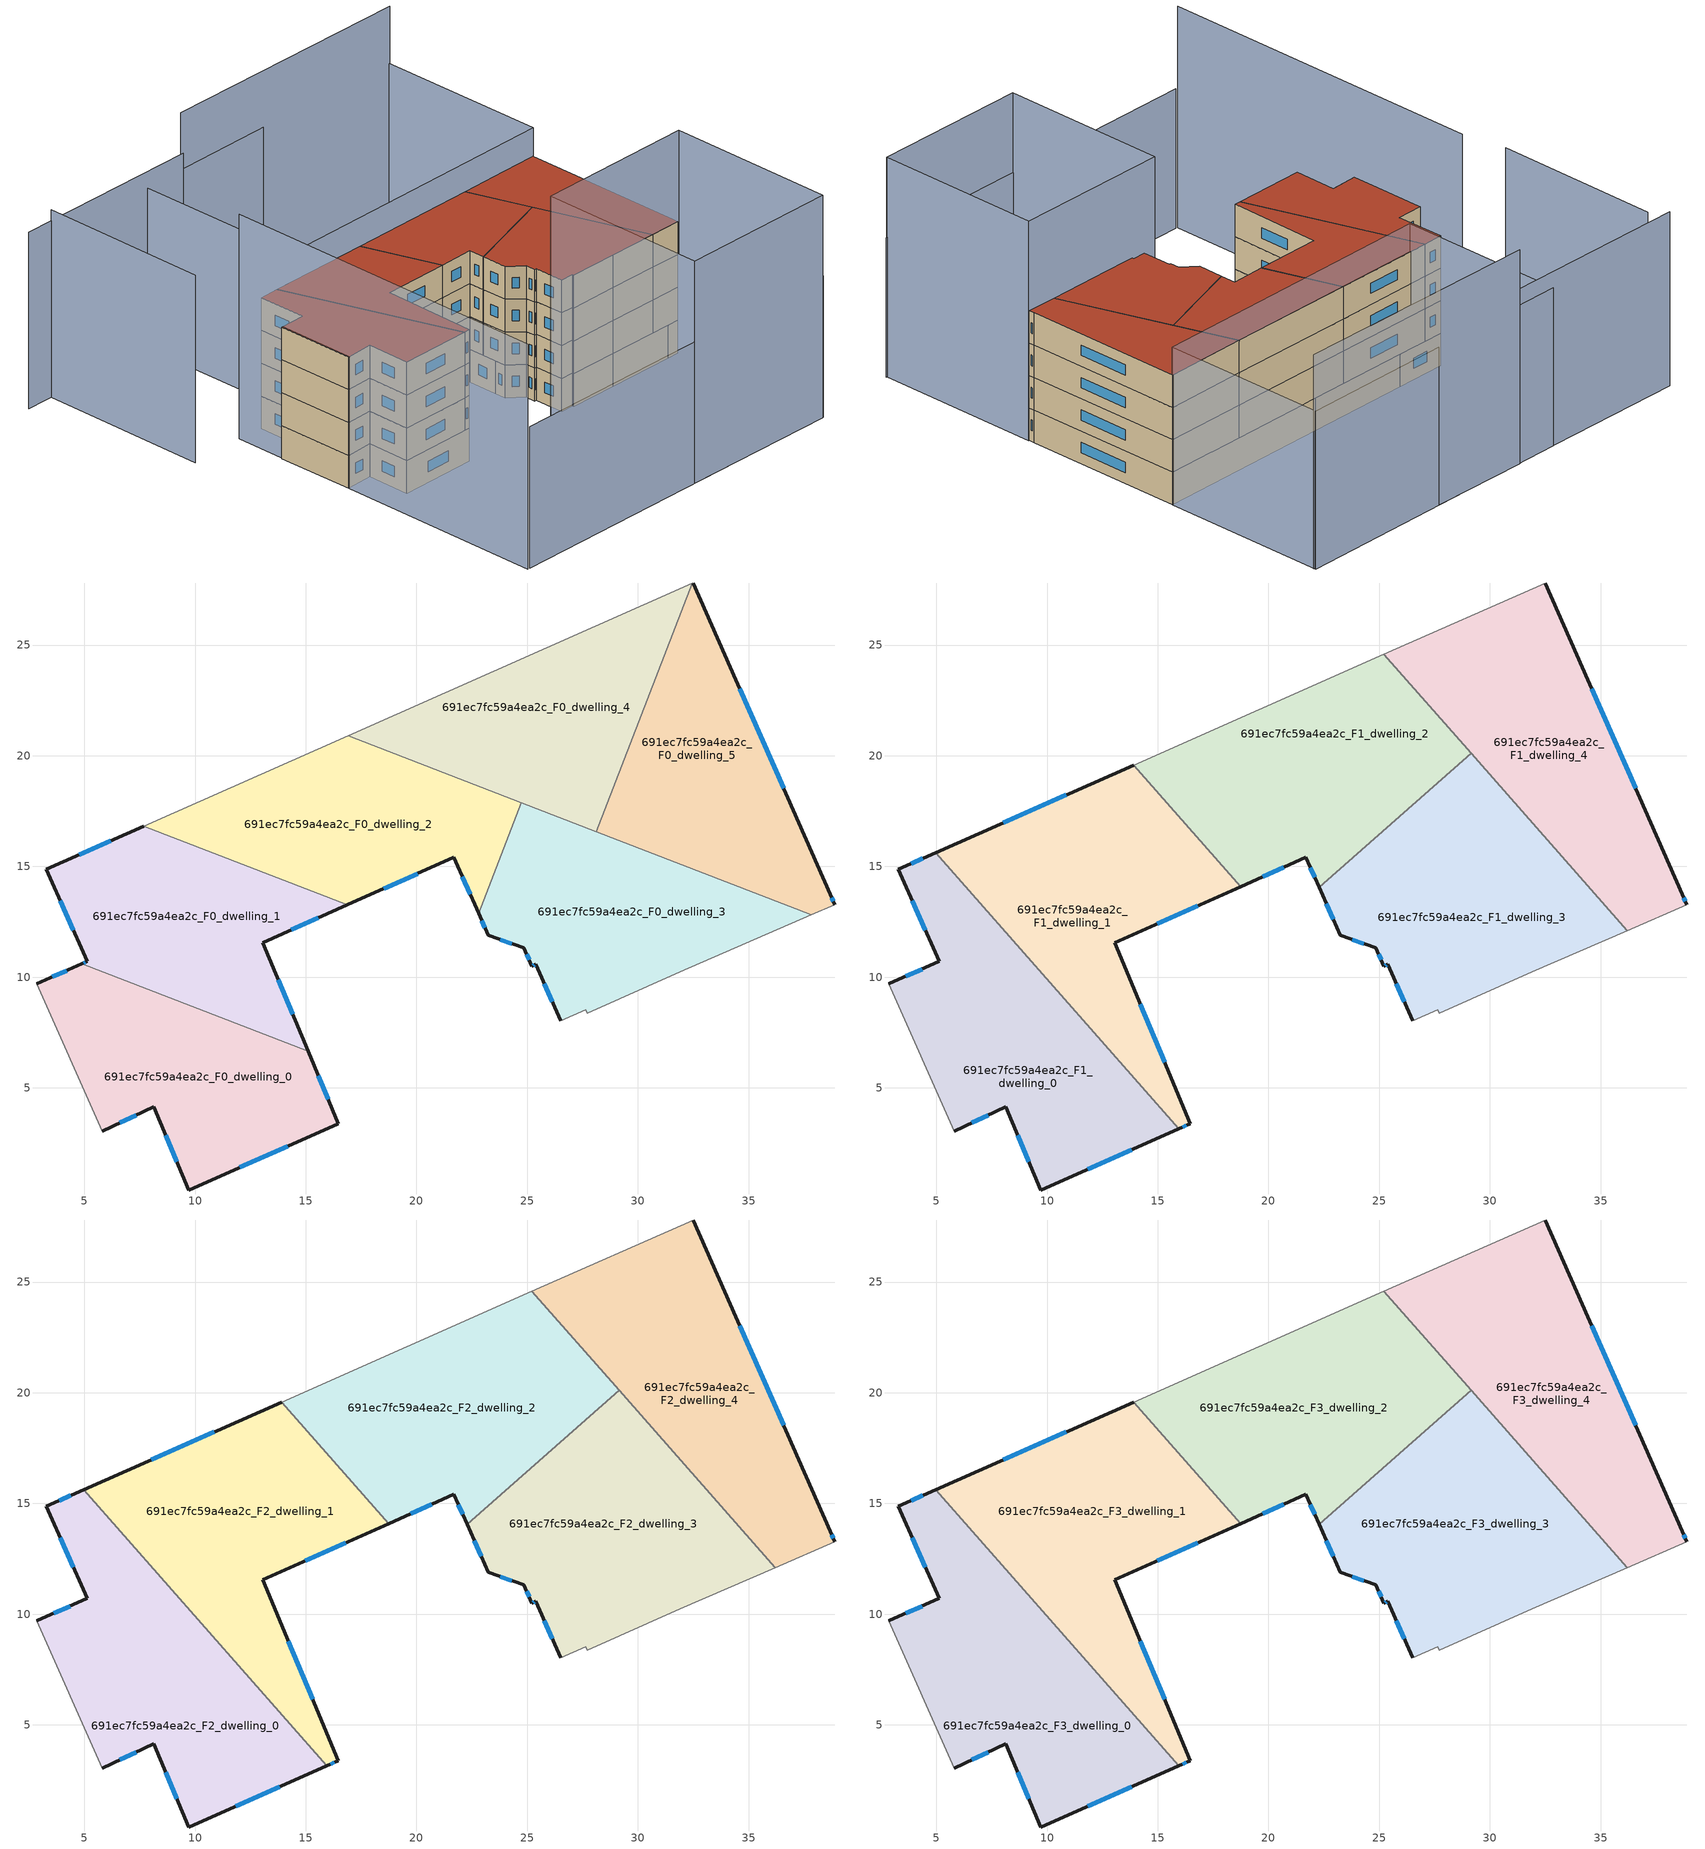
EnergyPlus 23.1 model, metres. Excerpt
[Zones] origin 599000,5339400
691ec7fc59a4ea2c_F0_dwelling_0
 floor ground (EU_floor_Construction): 15.1,6.65 16.47,3.38 9.73,0.39 8.13,4.15 5.8,3.04 2.85,9.71 4.89,10.6 z0
 wall outside (EU_wall_Construction): 5.8,3.04 8.13,4.15 9.73,0.39 16.47,3.38 15.1,6.65 / 4.89,10.6 2.85,9.71 z0:3
 wall adiabatic (EU_wall_Construction): 2.85,9.71 5.8,3.04 z0:3
 wall to 691ec7fc59a4ea2c_F0_dwelling_1 (EU_wall_Construction): 15.1,6.65 4.89,10.6 z0:3
 window (EU_Window_Construction): 6.59,3.42 7.34,3.77 / 4.2,10.3 3.55,10.01 / 16.01,4.49 15.57,5.54 / 12.02,1.41 14.18,2.36 / 8.67,2.87 9.18,1.67 z1.02:1.98
691ec7fc59a4ea2c_F0_dwelling_1
 floor ground (EU_floor_Construction): 16.88,13.26 13.05,11.56 15.1,6.65 4.89,10.6 5.13,10.71 3.29,14.88 7.68,16.82 z0
 wall outside (EU_wall_Construction): 7.68,16.82 3.29,14.88 5.13,10.71 4.89,10.6 / 15.1,6.65 13.05,11.56 16.88,13.26 z0:3
 wall to 691ec7fc59a4ea2c_F0_dwelling_2 (EU_wall_Construction): 16.88,13.26 7.68,16.82 z0:3
 window (EU_Window_Construction): 5.05,10.67 4.97,10.64 / 3.91,13.46 4.5,12.13 / 6.18,16.16 4.78,15.54 / 14.35,12.14 15.57,12.68 / 14.41,8.32 13.75,9.89 z1.02:1.98
691ec7fc59a4ea2c_F0_dwelling_2
 floor ground (EU_floor_Construction): 24.74,17.89 22.81,12.88 21.69,15.41 16.88,13.26 7.68,16.82 16.93,20.91 z0
 wall outside (EU_wall_Construction): 16.88,13.26 21.69,15.41 22.81,12.88 z0:3
 wall adiabatic (EU_wall_Construction): 16.93,20.91 7.68,16.82 z0:3
 wall to 691ec7fc59a4ea2c_F0_dwelling_3 (EU_wall_Construction): 22.81,12.88 24.74,17.89 z0:3
 wall to 691ec7fc59a4ea2c_F0_dwelling_4 (EU_wall_Construction): 24.74,17.89 16.93,20.91 z0:3
 window (EU_Window_Construction): 22.07,14.55 22.43,13.74 / 18.51,13.99 20.05,14.68 z1.02:1.98
691ec7fc59a4ea2c_F0_dwelling_3
 floor ground (EU_floor_Construction): 37.84,12.82 31.91,10.24 27.71,8.37 27.64,8.54 26.51,8.04 25.39,10.58 25.21,10.5 24.85,11.32 23.24,11.88 22.81,12.88 24.74,17.89 z0
 wall outside (EU_wall_Construction): 22.81,12.88 23.24,11.88 24.85,11.32 25.21,10.5 25.39,10.58 26.51,8.04 z0:3
 wall adiabatic (EU_wall_Construction): 26.51,8.04 27.64,8.54 27.71,8.37 31.91,10.24 37.84,12.82 z0:3
 wall to 691ec7fc59a4ea2c_F0_dwelling_5 (EU_wall_Construction): 37.84,12.82 28.12,16.58 z0:3
 wall to 691ec7fc59a4ea2c_F0_dwelling_4 (EU_wall_Construction): 28.12,16.58 24.74,17.89 z0:3
 window (EU_Window_Construction): 25.77,9.71 26.13,8.9 / 25.27,10.53 25.33,10.55 / 24.97,11.04 25.09,10.78 / 23.79,11.69 24.31,11.51 / 22.95,12.54 23.09,12.22 z1.02:1.98
691ec7fc59a4ea2c_F0_dwelling_4
 floor ground (EU_floor_Construction): 32.46,27.79 28.12,16.58 16.93,20.91 z0
 wall to 691ec7fc59a4ea2c_F0_dwelling_5 (EU_wall_Construction): 28.12,16.58 32.46,27.79 z0:3
 wall adiabatic (EU_wall_Construction): 32.46,27.79 16.93,20.91 z0:3
691ec7fc59a4ea2c_F0_dwelling_5
 floor ground (EU_floor_Construction): 32.51,27.8 38.69,13.75 38.89,13.28 37.84,12.82 28.12,16.58 32.46,27.79 z0
 wall outside (EU_wall_Construction): 38.89,13.28 38.69,13.75 32.51,27.8 z0:3
 wall adiabatic (EU_wall_Construction): 37.84,12.82 38.89,13.28 / 32.51,27.8 32.46,27.79 z0:3
 window (EU_Window_Construction): 36.59,18.53 34.61,23.02 / 38.82,13.44 38.76,13.59 z1.02:1.98
691ec7fc59a4ea2c_F1_dwelling_0
 floor to 691ec7fc59a4ea2c_F0_dwelling_0 (EU_floor_Construction): 11.71,7.96 15.94,3.15 9.73,0.39 8.13,4.15 5.8,3.04 2.85,9.71 4.89,10.6 z3
 floor to 691ec7fc59a4ea2c_F0_dwelling_1 (EU_floor_Construction): 4.97,15.62 11.71,7.96 4.89,10.6 5.13,10.71 3.29,14.88 z3
 wall outside (EU_wall_Construction): 4.97,15.62 3.29,14.88 5.13,10.71 2.85,9.71 / 5.8,3.04 8.13,4.15 9.73,0.39 15.94,3.15 z3:6
 wall adiabatic (EU_wall_Construction): 2.85,9.71 5.8,3.04 z3:6
 wall to 691ec7fc59a4ea2c_F1_dwelling_1 (EU_wall_Construction): 15.94,3.15 4.97,15.62 z3:6
 window (EU_Window_Construction): 4.35,10.37 3.63,10.05 / 3.91,13.46 4.5,12.13 / 4.4,15.37 3.86,15.13 / 11.84,1.33 13.83,2.21 / 8.67,2.87 9.18,1.67 / 6.59,3.42 7.34,3.77 z4.02:4.98
691ec7fc59a4ea2c_F1_dwelling_1
 floor to 691ec7fc59a4ea2c_F0_dwelling_1 (EU_floor_Construction): 16.88,13.26 13.05,11.56 15.1,6.65 11.71,7.96 4.97,15.62 7.68,16.82 z3
 floor to 691ec7fc59a4ea2c_F0_dwelling_0 (EU_floor_Construction): 15.1,6.65 16.47,3.38 15.94,3.15 11.71,7.96 z3
 floor to 691ec7fc59a4ea2c_F0_dwelling_2 (EU_floor_Construction): 13.92,19.58 18.75,14.09 16.88,13.26 7.68,16.82 z3
 wall outside (EU_wall_Construction): 13.92,19.58 4.97,15.62 / 15.94,3.15 16.47,3.38 13.05,11.56 18.75,14.09 z3:6
 wall to 691ec7fc59a4ea2c_F1_dwelling_2 (EU_wall_Construction): 18.75,14.09 13.92,19.58 z3:6
 window (EU_Window_Construction): 10.87,18.23 8.02,16.97 / 14.99,12.42 16.81,13.23 / 15.31,6.16 14.21,8.78 / 16.12,3.23 16.29,3.3 z4.02:4.98
691ec7fc59a4ea2c_F1_dwelling_2
 floor to 691ec7fc59a4ea2c_F0_dwelling_2 (EU_floor_Construction): 24.74,17.89 23.77,15.38 22.28,14.07 21.69,15.41 18.75,14.09 13.92,19.58 16.93,20.91 z3
 floor to 691ec7fc59a4ea2c_F0_dwelling_4 (EU_floor_Construction): 25.22,24.58 29.15,20.11 26.05,17.38 16.93,20.91 z3
 floor to 691ec7fc59a4ea2c_F0_dwelling_3 (EU_floor_Construction): 26.05,17.38 23.77,15.38 24.74,17.89 z3
 wall outside (EU_wall_Construction): 18.75,14.09 21.69,15.41 22.28,14.07 z3:6
 wall adiabatic (EU_wall_Construction): 25.22,24.58 13.92,19.58 z3:6
 wall to 691ec7fc59a4ea2c_F1_dwelling_3 (EU_wall_Construction): 22.28,14.07 29.15,20.11 z3:6
 wall to 691ec7fc59a4ea2c_F1_dwelling_4 (EU_wall_Construction): 29.15,20.11 25.22,24.58 z3:6
 window (EU_Window_Construction): 21.89,14.95 22.08,14.52 / 19.75,14.54 20.69,14.96 z4.02:4.98
691ec7fc59a4ea2c_F1_dwelling_3
 floor to 691ec7fc59a4ea2c_F0_dwelling_3 (EU_floor_Construction): 34.39,14.15 36.19,12.1 31.91,10.24 27.71,8.37 27.64,8.54 26.51,8.04 25.39,10.58 25.21,10.5 24.85,11.32 23.24,11.88 22.81,12.88 23.77,15.38 26.05,17.38 z3
 floor to 691ec7fc59a4ea2c_F0_dwelling_2 (EU_floor_Construction): 23.77,15.38 22.81,12.88 22.28,14.07 z3
 floor to 691ec7fc59a4ea2c_F0_dwelling_5 (EU_floor_Construction): 29.39,19.84 34.39,14.15 28.12,16.58 z3
 floor to 691ec7fc59a4ea2c_F0_dwelling_4 (EU_floor_Construction): 29.15,20.11 29.39,19.84 28.12,16.58 26.05,17.38 z3
 wall outside (EU_wall_Construction): 22.28,14.07 23.24,11.88 24.85,11.32 25.21,10.5 25.39,10.58 26.51,8.04 z3:6
 wall adiabatic (EU_wall_Construction): 26.51,8.04 27.64,8.54 27.71,8.37 31.91,10.24 36.19,12.1 z3:6
 wall to 691ec7fc59a4ea2c_F1_dwelling_4 (EU_wall_Construction): 36.19,12.1 29.15,20.11 z3:6
 window (EU_Window_Construction): 25.77,9.71 26.13,8.9 / 25.27,10.53 25.33,10.55 / 24.97,11.04 25.09,10.78 / 23.79,11.69 24.31,11.51 / 22.61,13.32 22.92,12.63 z4.02:4.98
691ec7fc59a4ea2c_F1_dwelling_4
 floor to 691ec7fc59a4ea2c_F0_dwelling_4 (EU_floor_Construction): 32.46,27.78 29.39,19.84 25.22,24.58 z3
 floor to 691ec7fc59a4ea2c_F0_dwelling_5 (EU_floor_Construction): 32.51,27.8 38.69,13.75 38.89,13.28 37.84,12.82 34.39,14.15 29.39,19.84 32.46,27.78 z3
 floor to 691ec7fc59a4ea2c_F0_dwelling_3 (EU_floor_Construction): 37.84,12.82 36.19,12.1 34.39,14.15 z3
 wall outside (EU_wall_Construction): 38.89,13.28 38.69,13.75 32.51,27.8 z3:6
 wall adiabatic (EU_wall_Construction): 36.19,12.1 38.89,13.28 / 32.51,27.8 25.22,24.58 z3:6
 window (EU_Window_Construction): 36.59,18.53 34.61,23.02 / 38.82,13.44 38.76,13.59 z4.02:4.98
691ec7fc59a4ea2c_F2_dwelling_0
 floor to 691ec7fc59a4ea2c_F1_dwelling_0 (EU_floor_Construction): 4.97,15.62 15.94,3.15 9.73,0.39 8.13,4.15 5.8,3.04 2.85,9.71 5.13,10.71 3.29,14.88 z6
 wall outside (EU_wall_Construction): 4.97,15.62 3.29,14.88 5.13,10.71 2.85,9.71 / 5.8,3.04 8.13,4.15 9.73,0.39 15.94,3.15 z6:9
 wall adiabatic (EU_wall_Construction): 2.85,9.71 5.8,3.04 z6:9
 wall to 691ec7fc59a4ea2c_F2_dwelling_1 (EU_wall_Construction): 15.94,3.15 4.97,15.62 z6:9
 window (EU_Window_Construction): 4.35,10.37 3.63,10.05 / 3.91,13.46 4.5,12.13 / 4.4,15.37 3.86,15.13 / 11.84,1.33 13.83,2.21 / 8.67,2.87 9.18,1.67 / 6.59,3.42 7.34,3.77 z7.02:7.98
691ec7fc59a4ea2c_F2_dwelling_1
 floor to 691ec7fc59a4ea2c_F1_dwelling_1 (EU_floor_Construction): 13.92,19.58 18.75,14.09 13.05,11.56 16.47,3.38 15.94,3.15 4.97,15.62 z6
 wall outside (EU_wall_Construction): 13.92,19.58 4.97,15.62 / 15.94,3.15 16.47,3.38 13.05,11.56 18.75,14.09 z6:9
 wall to 691ec7fc59a4ea2c_F2_dwelling_2 (EU_wall_Construction): 18.75,14.09 13.92,19.58 z6:9
 window (EU_Window_Construction): 10.87,18.23 8.02,16.97 / 14.99,12.42 16.81,13.23 / 15.31,6.16 14.21,8.78 / 16.12,3.23 16.29,3.3 z7.02:7.98
691ec7fc59a4ea2c_F2_dwelling_2
 floor to 691ec7fc59a4ea2c_F1_dwelling_2 (EU_floor_Construction): 25.22,24.58 29.15,20.11 22.28,14.07 21.69,15.41 18.75,14.09 13.92,19.58 z6
 wall outside (EU_wall_Construction): 18.75,14.09 21.69,15.41 22.28,14.07 z6:9
 wall adiabatic (EU_wall_Construction): 25.22,24.58 13.92,19.58 z6:9
 wall to 691ec7fc59a4ea2c_F2_dwelling_3 (EU_wall_Construction): 22.28,14.07 29.15,20.11 z6:9
 wall to 691ec7fc59a4ea2c_F2_dwelling_4 (EU_wall_Construction): 29.15,20.11 25.22,24.58 z6:9
 window (EU_Window_Construction): 21.89,14.95 22.08,14.52 / 19.75,14.54 20.69,14.96 z7.02:7.98
691ec7fc59a4ea2c_F2_dwelling_3
 floor to 691ec7fc59a4ea2c_F1_dwelling_3 (EU_floor_Construction): 29.15,20.11 36.19,12.1 31.91,10.24 27.71,8.37 27.64,8.54 26.51,8.04 25.39,10.58 25.21,10.5 24.85,11.32 23.24,11.88 22.28,14.07 z6
 wall outside (EU_wall_Construction): 22.28,14.07 23.24,11.88 24.85,11.32 25.21,10.5 25.39,10.58 26.51,8.04 z6:9
 wall adiabatic (EU_wall_Construction): 26.51,8.04 27.64,8.54 27.71,8.37 31.91,10.24 36.19,12.1 z6:9
 wall to 691ec7fc59a4ea2c_F2_dwelling_4 (EU_wall_Construction): 36.19,12.1 29.15,20.11 z6:9
 window (EU_Window_Construction): 25.77,9.71 26.13,8.9 / 25.27,10.53 25.33,10.55 / 24.97,11.04 25.09,10.78 / 23.79,11.69 24.31,11.51 / 22.61,13.32 22.92,12.63 z7.02:7.98
691ec7fc59a4ea2c_F2_dwelling_4
 floor to 691ec7fc59a4ea2c_F1_dwelling_4 (EU_floor_Construction): 32.51,27.8 38.69,13.75 38.89,13.28 36.19,12.1 25.22,24.58 z6
 wall outside (EU_wall_Construction): 38.89,13.28 38.69,13.75 32.51,27.8 z6:9
 wall adiabatic (EU_wall_Construction): 36.19,12.1 38.89,13.28 / 32.51,27.8 25.22,24.58 z6:9
 window (EU_Window_Construction): 36.59,18.53 34.61,23.02 / 38.82,13.44 38.76,13.59 z7.02:7.98
691ec7fc59a4ea2c_F3_dwelling_0
 floor to 691ec7fc59a4ea2c_F2_dwelling_0 (EU_floor_Construction): 4.97,15.62 15.94,3.15 9.73,0.39 8.13,4.15 5.8,3.04 2.85,9.71 5.13,10.71 3.29,14.88 z9
 wall outside (EU_wall_Construction): 4.97,15.62 3.29,14.88 5.13,10.71 2.85,9.71 / 5.8,3.04 8.13,4.15 9.73,0.39 15.94,3.15 z9:12
 wall adiabatic (EU_wall_Construction): 2.85,9.71 5.8,3.04 z9:12
 wall to 691ec7fc59a4ea2c_F3_dwelling_1 (EU_wall_Construction): 15.94,3.15 4.97,15.62 z9:12
 window (EU_Window_Construction): 4.35,10.37 3.63,10.05 / 3.91,13.46 4.5,12.13 / 4.4,15.37 3.86,15.13 / 11.84,1.33 13.83,2.21 / 8.67,2.87 9.18,1.67 / 6.59,3.42 7.34,3.77 z10.02:10.98
 roof outside (EU_roof_Construction): 15.94,3.15 4.97,15.62 3.29,14.88 5.13,10.71 2.85,9.71 5.8,3.04 8.13,4.15 9.73,0.39 z12
691ec7fc59a4ea2c_F3_dwelling_1
 floor to 691ec7fc59a4ea2c_F2_dwelling_1 (EU_floor_Construction): 13.92,19.58 18.75,14.09 13.05,11.56 16.47,3.38 15.94,3.15 4.97,15.62 z9
 wall outside (EU_wall_Construction): 13.92,19.58 4.97,15.62 / 15.94,3.15 16.47,3.38 13.05,11.56 18.75,14.09 z9:12
 wall to 691ec7fc59a4ea2c_F3_dwelling_2 (EU_wall_Construction): 18.75,14.09 13.92,19.58 z9:12
 window (EU_Window_Construction): 10.87,18.23 8.02,16.97 / 14.99,12.42 16.81,13.23 / 15.31,6.16 14.21,8.78 / 16.12,3.23 16.29,3.3 z10.02:10.98
 roof outside (EU_roof_Construction): 16.47,3.38 13.05,11.56 18.75,14.09 13.92,19.58 4.97,15.62 15.94,3.15 z12
691ec7fc59a4ea2c_F3_dwelling_2
 floor to 691ec7fc59a4ea2c_F2_dwelling_2 (EU_floor_Construction): 25.22,24.58 29.15,20.11 22.28,14.07 21.69,15.41 18.75,14.09 13.92,19.58 z9
 wall outside (EU_wall_Construction): 18.75,14.09 21.69,15.41 22.28,14.07 z9:12
 wall adiabatic (EU_wall_Construction): 25.22,24.58 13.92,19.58 z9:12
 wall to 691ec7fc59a4ea2c_F3_dwelling_3 (EU_wall_Construction): 22.28,14.07 29.15,20.11 z9:12
 wall to 691ec7fc59a4ea2c_F3_dwelling_4 (EU_wall_Construction): 29.15,20.11 25.22,24.58 z9:12
 window (EU_Window_Construction): 21.89,14.95 22.08,14.52 / 19.75,14.54 20.69,14.96 z10.02:10.98
 roof outside (EU_roof_Construction): 29.15,20.11 25.22,24.58 13.92,19.58 18.75,14.09 21.69,15.41 22.28,14.07 z12
691ec7fc59a4ea2c_F3_dwelling_3
 floor to 691ec7fc59a4ea2c_F2_dwelling_3 (EU_floor_Construction): 29.15,20.11 36.19,12.1 31.91,10.24 27.71,8.37 27.64,8.54 26.51,8.04 25.39,10.58 25.21,10.5 24.85,11.32 23.24,11.88 22.28,14.07 z9
 wall outside (EU_wall_Construction): 22.28,14.07 23.24,11.88 24.85,11.32 25.21,10.5 25.39,10.58 26.51,8.04 z9:12
 wall adiabatic (EU_wall_Construction): 26.51,8.04 27.64,8.54 27.71,8.37 31.91,10.24 36.19,12.1 z9:12
 wall to 691ec7fc59a4ea2c_F3_dwelling_4 (EU_wall_Construction): 36.19,12.1 29.15,20.11 z9:12
 window (EU_Window_Construction): 25.77,9.71 26.13,8.9 / 25.27,10.53 25.33,10.55 / 24.97,11.04 25.09,10.78 / 23.79,11.69 24.31,11.51 / 22.61,13.32 22.92,12.63 z10.02:10.98
 roof outside (EU_roof_Construction): 36.19,12.1 29.15,20.11 22.28,14.07 23.24,11.88 24.85,11.32 25.21,10.5 25.39,10.58 26.51,8.04 27.64,8.54 27.71,8.37 31.91,10.24 z12
691ec7fc59a4ea2c_F3_dwelling_4
 floor to 691ec7fc59a4ea2c_F2_dwelling_4 (EU_floor_Construction): 32.51,27.8 38.69,13.75 38.89,13.28 36.19,12.1 25.22,24.58 z9
 wall outside (EU_wall_Construction): 38.89,13.28 38.69,13.75 32.51,27.8 z9:12
 wall adiabatic (EU_wall_Construction): 36.19,12.1 38.89,13.28 / 32.51,27.8 25.22,24.58 z9:12
 window (EU_Window_Construction): 36.59,18.53 34.61,23.02 / 38.82,13.44 38.76,13.59 z10.02:10.98
 roof outside (EU_roof_Construction): 38.89,13.28 38.69,13.75 32.51,27.8 25.22,24.58 36.19,12.1 z12
shading: 13.87,-14.86 45.35,-1.08 z0:12.9; 1.03,14.05 13.67,-14.9 z0:20.5; 38.96,13.31 45.28,-1.16 / 45.28,-1.16 31.58,-7.14 / 31.58,-7.14 25.26,7.33 / 25.26,7.33 38.96,13.31 z0:20.3; -10.06,26.34 -3.79,11.83 z0:17.1; 32.52,27.81 6.63,16.35 / 6.63,16.35 0.2,30.86 / 0.2,30.86 26.1,42.33 / 26.1,42.33 32.52,27.81 z0:14.6; 4.06,32.52 -12.46,25.3 z0:16.1; 26.24,42.25 3.92,32.6 z0:19.8
[Building]
EU S2 Campaign: North Axis=0; Terrain=City; Solar Distribution=FullExterior
[Site:Location]
Vienna: Latitude=48; Longitude=16.5; Time Zone=1; Elevation=183
[SizingPeriod:WeatherFileDays]
AnnualSizingPeriod: Begin Month=1; Begin Day of Month=1; End Month=12; End Day of Month=31; Day of Week for Start Day=Monday; Use Weather File Daylight Saving Period=No; Use Weather File Rain and Snow Indicators=No
[MATERIAL]
EU_InternalMass_Material: Roughness=MediumRough; Thickness=0.1; Conductivity=1; Density=1800; Specific Heat=900; Thermal Absorptance=0.9; Solar Absorptance=0.7; Visible Absorptance=0.7
[MATERIAL:NOMASS] Roughness=MediumRough; Thermal Absorptance=0.9; Solar Absorptance=0.7; Visible Absorptance=0.7
Name | Thermal Resistance
EU_wall_NoMass | 0.942466
EU_roof_NoMass | 0.551687
EU_floor_NoMass | 0.66527
[WINDOWMATERIAL:SIMPLEGLAZINGSYSTEM]
EU_Window_SimpleGlazing: UFactor=2.03367; Solar Heat Gain Coefficient=0.65; Visible Transmittance=0.65
[CONSTRUCTION]
EU_wall_Construction: EU_wall_NoMass
EU_roof_Construction: EU_roof_NoMass
EU_floor_Construction: EU_floor_NoMass
EU_Window_Construction: EU_Window_SimpleGlazing
EU_InternalMass_Construction: EU_InternalMass_Material
[ZONE] Type=1; Multiplier=1; Ceiling Height=autocalculate; Floor Area=autocalculate; Part of Total Floor Area=Yes
Name | Volume
691ec7fc59a4ea2c_F0_dwelling_0 | 216.404
691ec7fc59a4ea2c_F1_dwelling_0; 691ec7fc59a4ea2c_F2_dwelling_0; 691ec7fc59a4ea2c_F3_dwelling_0 | 259.676
691ec7fc59a4ea2c_F0_dwelling_1 | 210.144
691ec7fc59a4ea2c_F1_dwelling_1; 691ec7fc59a4ea2c_F2_dwelling_1; 691ec7fc59a4ea2c_F3_dwelling_1 | 259.685
691ec7fc59a4ea2c_F0_dwelling_2 | 219.532
691ec7fc59a4ea2c_F1_dwelling_2; 691ec7fc59a4ea2c_F2_dwelling_2; 691ec7fc59a4ea2c_F3_dwelling_2 | 259.706
691ec7fc59a4ea2c_F0_dwelling_3 | 219.538
691ec7fc59a4ea2c_F1_dwelling_3; 691ec7fc59a4ea2c_F2_dwelling_3; 691ec7fc59a4ea2c_F3_dwelling_3 | 259.698
691ec7fc59a4ea2c_F0_dwelling_4 | 216.439
691ec7fc59a4ea2c_F1_dwelling_4; 691ec7fc59a4ea2c_F2_dwelling_4; 691ec7fc59a4ea2c_F3_dwelling_4 | 259.697
691ec7fc59a4ea2c_F0_dwelling_5 | 216.396
[INTERNALMASS] Construction=EU_InternalMass_Construction
Name | Zone or ZoneList | Surface Area
691ec7fc59a4ea2c_F0_dwelling_0_EU_InternalMass | 691ec7fc59a4ea2c_F0_dwelling_0 | 72.1349
691ec7fc59a4ea2c_F0_dwelling_1_EU_InternalMass | 691ec7fc59a4ea2c_F0_dwelling_1 | 70.0476
691ec7fc59a4ea2c_F0_dwelling_2_EU_InternalMass | 691ec7fc59a4ea2c_F0_dwelling_2 | 73.1756
691ec7fc59a4ea2c_F0_dwelling_3_EU_InternalMass | 691ec7fc59a4ea2c_F0_dwelling_3 | 73.1792
691ec7fc59a4ea2c_F0_dwelling_4_EU_InternalMass | 691ec7fc59a4ea2c_F0_dwelling_4 | 72.1442
691ec7fc59a4ea2c_F0_dwelling_5_EU_InternalMass | 691ec7fc59a4ea2c_F0_dwelling_5 | 72.1324
691ec7fc59a4ea2c_F1_dwelling_0_EU_InternalMass | 691ec7fc59a4ea2c_F1_dwelling_0 | 86.5582
691ec7fc59a4ea2c_F1_dwelling_1_EU_InternalMass | 691ec7fc59a4ea2c_F1_dwelling_1 | 86.5622
691ec7fc59a4ea2c_F1_dwelling_2_EU_InternalMass | 691ec7fc59a4ea2c_F1_dwelling_2 | 86.5661
691ec7fc59a4ea2c_F1_dwelling_3_EU_InternalMass | 691ec7fc59a4ea2c_F1_dwelling_3 | 86.5669
691ec7fc59a4ea2c_F1_dwelling_4_EU_InternalMass | 691ec7fc59a4ea2c_F1_dwelling_4 | 86.5659
691ec7fc59a4ea2c_F2_dwelling_0_EU_InternalMass | 691ec7fc59a4ea2c_F2_dwelling_0 | 86.5582
691ec7fc59a4ea2c_F2_dwelling_1_EU_InternalMass | 691ec7fc59a4ea2c_F2_dwelling_1 | 86.5622
691ec7fc59a4ea2c_F2_dwelling_2_EU_InternalMass | 691ec7fc59a4ea2c_F2_dwelling_2 | 86.5661
691ec7fc59a4ea2c_F2_dwelling_3_EU_InternalMass | 691ec7fc59a4ea2c_F2_dwelling_3 | 86.5669
691ec7fc59a4ea2c_F2_dwelling_4_EU_InternalMass | 691ec7fc59a4ea2c_F2_dwelling_4 | 86.5659
691ec7fc59a4ea2c_F3_dwelling_0_EU_InternalMass | 691ec7fc59a4ea2c_F3_dwelling_0 | 86.5582
691ec7fc59a4ea2c_F3_dwelling_1_EU_InternalMass | 691ec7fc59a4ea2c_F3_dwelling_1 | 86.5622
691ec7fc59a4ea2c_F3_dwelling_2_EU_InternalMass | 691ec7fc59a4ea2c_F3_dwelling_2 | 86.5661
691ec7fc59a4ea2c_F3_dwelling_3_EU_InternalMass | 691ec7fc59a4ea2c_F3_dwelling_3 | 86.5669
691ec7fc59a4ea2c_F3_dwelling_4_EU_InternalMass | 691ec7fc59a4ea2c_F3_dwelling_4 | 86.5659
[OTHEREQUIPMENT] Fuel Type=Electricity; Design Level Calculation Method=Watts/Area; Power per Zone Floor Area=1; Fraction Latent=0; Fraction Radiant=0; Fraction Lost=0; Carbon Dioxide Generation Rate=0; EndUse Subcategory=EU_Step8_InternalGains
Name | Zone or ZoneList or Space or SpaceList | Schedule
EU_Step8_InternalGain_691ec7fc59a4ea2c_F0_dwelling_0_f000 | 691ec7fc59a4ea2c_F0_dwelling_0 | EU_Step8_GainSchedule_691ec7fc59a4ea2c_F0_dwelling_0_f000
EU_Step8_InternalGain_691ec7fc59a4ea2c_F0_dwelling_1_f000 | 691ec7fc59a4ea2c_F0_dwelling_1 | EU_Step8_GainSchedule_691ec7fc59a4ea2c_F0_dwelling_1_f000
EU_Step8_InternalGain_691ec7fc59a4ea2c_F0_dwelling_2_f000 | 691ec7fc59a4ea2c_F0_dwelling_2 | EU_Step8_GainSchedule_691ec7fc59a4ea2c_F0_dwelling_2_f000
EU_Step8_InternalGain_691ec7fc59a4ea2c_F0_dwelling_3_f000 | 691ec7fc59a4ea2c_F0_dwelling_3 | EU_Step8_GainSchedule_691ec7fc59a4ea2c_F0_dwelling_3_f000
EU_Step8_InternalGain_691ec7fc59a4ea2c_F0_dwelling_4_f000 | 691ec7fc59a4ea2c_F0_dwelling_4 | EU_Step8_GainSchedule_691ec7fc59a4ea2c_F0_dwelling_4_f000
EU_Step8_InternalGain_691ec7fc59a4ea2c_F0_dwelling_5_f000 | 691ec7fc59a4ea2c_F0_dwelling_5 | EU_Step8_GainSchedule_691ec7fc59a4ea2c_F0_dwelling_5_f000
EU_Step8_InternalGain_691ec7fc59a4ea2c_F1_dwelling_0_f000 | 691ec7fc59a4ea2c_F1_dwelling_0 | EU_Step8_GainSchedule_691ec7fc59a4ea2c_F1_dwelling_0_f000
EU_Step8_InternalGain_691ec7fc59a4ea2c_F1_dwelling_1_f000 | 691ec7fc59a4ea2c_F1_dwelling_1 | EU_Step8_GainSchedule_691ec7fc59a4ea2c_F1_dwelling_1_f000
EU_Step8_InternalGain_691ec7fc59a4ea2c_F1_dwelling_2_f000 | 691ec7fc59a4ea2c_F1_dwelling_2 | EU_Step8_GainSchedule_691ec7fc59a4ea2c_F1_dwelling_2_f000
EU_Step8_InternalGain_691ec7fc59a4ea2c_F1_dwelling_3_f000 | 691ec7fc59a4ea2c_F1_dwelling_3 | EU_Step8_GainSchedule_691ec7fc59a4ea2c_F1_dwelling_3_f000
EU_Step8_InternalGain_691ec7fc59a4ea2c_F1_dwelling_4_f000 | 691ec7fc59a4ea2c_F1_dwelling_4 | EU_Step8_GainSchedule_691ec7fc59a4ea2c_F1_dwelling_4_f000
EU_Step8_InternalGain_691ec7fc59a4ea2c_F2_dwelling_0_f000 | 691ec7fc59a4ea2c_F2_dwelling_0 | EU_Step8_GainSchedule_691ec7fc59a4ea2c_F2_dwelling_0_f000
EU_Step8_InternalGain_691ec7fc59a4ea2c_F2_dwelling_1_f000 | 691ec7fc59a4ea2c_F2_dwelling_1 | EU_Step8_GainSchedule_691ec7fc59a4ea2c_F2_dwelling_1_f000
EU_Step8_InternalGain_691ec7fc59a4ea2c_F2_dwelling_2_f000 | 691ec7fc59a4ea2c_F2_dwelling_2 | EU_Step8_GainSchedule_691ec7fc59a4ea2c_F2_dwelling_2_f000
EU_Step8_InternalGain_691ec7fc59a4ea2c_F2_dwelling_3_f000 | 691ec7fc59a4ea2c_F2_dwelling_3 | EU_Step8_GainSchedule_691ec7fc59a4ea2c_F2_dwelling_3_f000
EU_Step8_InternalGain_691ec7fc59a4ea2c_F2_dwelling_4_f000 | 691ec7fc59a4ea2c_F2_dwelling_4 | EU_Step8_GainSchedule_691ec7fc59a4ea2c_F2_dwelling_4_f000
EU_Step8_InternalGain_691ec7fc59a4ea2c_F3_dwelling_0_f000 | 691ec7fc59a4ea2c_F3_dwelling_0 | EU_Step8_GainSchedule_691ec7fc59a4ea2c_F3_dwelling_0_f000
EU_Step8_InternalGain_691ec7fc59a4ea2c_F3_dwelling_1_f000 | 691ec7fc59a4ea2c_F3_dwelling_1 | EU_Step8_GainSchedule_691ec7fc59a4ea2c_F3_dwelling_1_f000
EU_Step8_InternalGain_691ec7fc59a4ea2c_F3_dwelling_2_f000 | 691ec7fc59a4ea2c_F3_dwelling_2 | EU_Step8_GainSchedule_691ec7fc59a4ea2c_F3_dwelling_2_f000
EU_Step8_InternalGain_691ec7fc59a4ea2c_F3_dwelling_3_f000 | 691ec7fc59a4ea2c_F3_dwelling_3 | EU_Step8_GainSchedule_691ec7fc59a4ea2c_F3_dwelling_3_f000
EU_Step8_InternalGain_691ec7fc59a4ea2c_F3_dwelling_4_f000 | 691ec7fc59a4ea2c_F3_dwelling_4 | EU_Step8_GainSchedule_691ec7fc59a4ea2c_F3_dwelling_4_f000
[ZONEVENTILATION:DESIGNFLOWRATE] Schedule=EU_AlwaysOn; Design Flow Rate Calculation Method=AirChanges/Hour; Air Changes per Hour=0.530523; Ventilation Type=Natural; Fan Pressure Rise=0; Fan Total Efficiency=1; Constant Term Coefficient=1; Temperature Term Coefficient=0; Velocity Term Coefficient=0; Velocity Squared Term Coefficient=0; Minimum Indoor Temperature=-100; Maximum Indoor Temperature=100; Delta Temperature=-100; Minimum Outdoor Temperature=-100; Maximum Outdoor Temperature=100; Maximum Wind Speed=40
Name | Zone or ZoneList or Space or SpaceList
EU_ConstantAir_691ec7fc59a4ea2c_F0_dwelling_0 | 691ec7fc59a4ea2c_F0_dwelling_0
EU_ConstantAir_691ec7fc59a4ea2c_F0_dwelling_1 | 691ec7fc59a4ea2c_F0_dwelling_1
EU_ConstantAir_691ec7fc59a4ea2c_F0_dwelling_2 | 691ec7fc59a4ea2c_F0_dwelling_2
EU_ConstantAir_691ec7fc59a4ea2c_F0_dwelling_3 | 691ec7fc59a4ea2c_F0_dwelling_3
EU_ConstantAir_691ec7fc59a4ea2c_F0_dwelling_4 | 691ec7fc59a4ea2c_F0_dwelling_4
EU_ConstantAir_691ec7fc59a4ea2c_F0_dwelling_5 | 691ec7fc59a4ea2c_F0_dwelling_5
EU_ConstantAir_691ec7fc59a4ea2c_F1_dwelling_0 | 691ec7fc59a4ea2c_F1_dwelling_0
EU_ConstantAir_691ec7fc59a4ea2c_F1_dwelling_1 | 691ec7fc59a4ea2c_F1_dwelling_1
EU_ConstantAir_691ec7fc59a4ea2c_F1_dwelling_2 | 691ec7fc59a4ea2c_F1_dwelling_2
EU_ConstantAir_691ec7fc59a4ea2c_F1_dwelling_3 | 691ec7fc59a4ea2c_F1_dwelling_3
EU_ConstantAir_691ec7fc59a4ea2c_F1_dwelling_4 | 691ec7fc59a4ea2c_F1_dwelling_4
EU_ConstantAir_691ec7fc59a4ea2c_F2_dwelling_0 | 691ec7fc59a4ea2c_F2_dwelling_0
EU_ConstantAir_691ec7fc59a4ea2c_F2_dwelling_1 | 691ec7fc59a4ea2c_F2_dwelling_1
EU_ConstantAir_691ec7fc59a4ea2c_F2_dwelling_2 | 691ec7fc59a4ea2c_F2_dwelling_2
EU_ConstantAir_691ec7fc59a4ea2c_F2_dwelling_3 | 691ec7fc59a4ea2c_F2_dwelling_3
EU_ConstantAir_691ec7fc59a4ea2c_F2_dwelling_4 | 691ec7fc59a4ea2c_F2_dwelling_4
EU_ConstantAir_691ec7fc59a4ea2c_F3_dwelling_0 | 691ec7fc59a4ea2c_F3_dwelling_0
EU_ConstantAir_691ec7fc59a4ea2c_F3_dwelling_1 | 691ec7fc59a4ea2c_F3_dwelling_1
EU_ConstantAir_691ec7fc59a4ea2c_F3_dwelling_2 | 691ec7fc59a4ea2c_F3_dwelling_2
EU_ConstantAir_691ec7fc59a4ea2c_F3_dwelling_3 | 691ec7fc59a4ea2c_F3_dwelling_3
EU_ConstantAir_691ec7fc59a4ea2c_F3_dwelling_4 | 691ec7fc59a4ea2c_F3_dwelling_4
[HVACTEMPLATE:THERMOSTAT] Constant Heating Setpoint=20; Constant Cooling Setpoint=50
EU_HeatOnly_691ec7fc59a4ea2c_F0_dwelling_0; EU_HeatOnly_691ec7fc59a4ea2c_F0_dwelling_1; EU_HeatOnly_691ec7fc59a4ea2c_F0_dwelling_2; EU_HeatOnly_691ec7fc59a4ea2c_F0_dwelling_3; EU_HeatOnly_691ec7fc59a4ea2c_F0_dwelling_4; EU_HeatOnly_691ec7fc59a4ea2c_F0_dwelling_5; EU_HeatOnly_691ec7fc59a4ea2c_F1_dwelling_0; EU_HeatOnly_691ec7fc59a4ea2c_F1_dwelling_1; EU_HeatOnly_691ec7fc59a4ea2c_F1_dwelling_2; EU_HeatOnly_691ec7fc59a4ea2c_F1_dwelling_3; EU_HeatOnly_691ec7fc59a4ea2c_F1_dwelling_4; EU_HeatOnly_691ec7fc59a4ea2c_F2_dwelling_0; EU_HeatOnly_691ec7fc59a4ea2c_F2_dwelling_1; EU_HeatOnly_691ec7fc59a4ea2c_F2_dwelling_2; EU_HeatOnly_691ec7fc59a4ea2c_F2_dwelling_3; EU_HeatOnly_691ec7fc59a4ea2c_F2_dwelling_4; EU_HeatOnly_691ec7fc59a4ea2c_F3_dwelling_0; EU_HeatOnly_691ec7fc59a4ea2c_F3_dwelling_1; EU_HeatOnly_691ec7fc59a4ea2c_F3_dwelling_2; EU_HeatOnly_691ec7fc59a4ea2c_F3_dwelling_3; EU_HeatOnly_691ec7fc59a4ea2c_F3_dwelling_4
[HVACTEMPLATE:ZONE:IDEALLOADSAIRSYSTEM] System Availability Schedule=EU_AlwaysOn; Maximum Heating Supply Air Temperature=50; Minimum Cooling Supply Air Temperature=13; Maximum Heating Supply Air Humidity Ratio=0.0156; Minimum Cooling Supply Air Humidity Ratio=0.0077; Heating Limit=NoLimit; Cooling Limit=NoLimit; Heating Availability Schedule=EU_AlwaysOn; Cooling Availability Schedule=EU_CoolingOff; Dehumidification Control Type=ConstantSensibleHeatRatio; Cooling Sensible Heat Ratio=0.7; Dehumidification Setpoint=60; Humidification Control Type=None; Humidification Setpoint=30; Outdoor Air Method=None; Outdoor Air Flow Rate per Person=0.00944; Outdoor Air Flow Rate per Zone Floor Area=0; Outdoor Air Flow Rate per Zone=0; Demand Controlled Ventilation Type=None; Outdoor Air Economizer Type=NoEconomizer; Heat Recovery Type=None; Sensible Heat Recovery Effectiveness=0.7; Latent Heat Recovery Effectiveness=0.65
Name | Template Thermostat
691ec7fc59a4ea2c_F0_dwelling_0 | EU_HeatOnly_691ec7fc59a4ea2c_F0_dwelling_0
691ec7fc59a4ea2c_F0_dwelling_1 | EU_HeatOnly_691ec7fc59a4ea2c_F0_dwelling_1
691ec7fc59a4ea2c_F0_dwelling_2 | EU_HeatOnly_691ec7fc59a4ea2c_F0_dwelling_2
691ec7fc59a4ea2c_F0_dwelling_3 | EU_HeatOnly_691ec7fc59a4ea2c_F0_dwelling_3
691ec7fc59a4ea2c_F0_dwelling_4 | EU_HeatOnly_691ec7fc59a4ea2c_F0_dwelling_4
691ec7fc59a4ea2c_F0_dwelling_5 | EU_HeatOnly_691ec7fc59a4ea2c_F0_dwelling_5
691ec7fc59a4ea2c_F1_dwelling_0 | EU_HeatOnly_691ec7fc59a4ea2c_F1_dwelling_0
691ec7fc59a4ea2c_F1_dwelling_1 | EU_HeatOnly_691ec7fc59a4ea2c_F1_dwelling_1
691ec7fc59a4ea2c_F1_dwelling_2 | EU_HeatOnly_691ec7fc59a4ea2c_F1_dwelling_2
691ec7fc59a4ea2c_F1_dwelling_3 | EU_HeatOnly_691ec7fc59a4ea2c_F1_dwelling_3
691ec7fc59a4ea2c_F1_dwelling_4 | EU_HeatOnly_691ec7fc59a4ea2c_F1_dwelling_4
691ec7fc59a4ea2c_F2_dwelling_0 | EU_HeatOnly_691ec7fc59a4ea2c_F2_dwelling_0
691ec7fc59a4ea2c_F2_dwelling_1 | EU_HeatOnly_691ec7fc59a4ea2c_F2_dwelling_1
691ec7fc59a4ea2c_F2_dwelling_2 | EU_HeatOnly_691ec7fc59a4ea2c_F2_dwelling_2
691ec7fc59a4ea2c_F2_dwelling_3 | EU_HeatOnly_691ec7fc59a4ea2c_F2_dwelling_3
691ec7fc59a4ea2c_F2_dwelling_4 | EU_HeatOnly_691ec7fc59a4ea2c_F2_dwelling_4
691ec7fc59a4ea2c_F3_dwelling_0 | EU_HeatOnly_691ec7fc59a4ea2c_F3_dwelling_0
691ec7fc59a4ea2c_F3_dwelling_1 | EU_HeatOnly_691ec7fc59a4ea2c_F3_dwelling_1
691ec7fc59a4ea2c_F3_dwelling_2 | EU_HeatOnly_691ec7fc59a4ea2c_F3_dwelling_2
691ec7fc59a4ea2c_F3_dwelling_3 | EU_HeatOnly_691ec7fc59a4ea2c_F3_dwelling_3
691ec7fc59a4ea2c_F3_dwelling_4 | EU_HeatOnly_691ec7fc59a4ea2c_F3_dwelling_4
[SIZING:ZONE] Zone Cooling Design Supply Air Temperature Input Method=SupplyAirTemperature; Zone Cooling Design Supply Air Temperature=13; Zone Heating Design Supply Air Temperature Input Method=SupplyAirTemperature; Zone Heating Design Supply Air Temperature=50; Zone Cooling Design Supply Air Humidity Ratio=0.008; Zone Heating Design Supply Air Humidity Ratio=0.008; Cooling Design Air Flow Method=DesignDay; Cooling Design Air Flow Rate=0; Cooling Minimum Air Flow per Zone Floor Area=0.000762; Cooling Minimum Air Flow=0; Cooling Minimum Air Flow Fraction=0.2; Heating Design Air Flow Method=DesignDay; Heating Design Air Flow Rate=0; Heating Maximum Air Flow per Zone Floor Area=0.002032; Heating Maximum Air Flow=0.141576; Heating Maximum Air Flow Fraction=0.3; Account for Dedicated Outdoor Air System=No; Dedicated Outdoor Air System Control Strategy=NeutralSupplyAir; Dedicated Outdoor Air Low Setpoint Temperature for Design=autosize; Dedicated Outdoor Air High Setpoint Temperature for Design=autosize; Zone Load Sizing Method=Sensible Load Only No Latent Load; Zone Latent Cooling Design Supply Air Humidity Ratio Input Method=HumidityRatioDifference; Zone Cooling Design Supply Air Humidity Ratio Difference=0.005; Zone Latent Heating Design Supply Air Humidity Ratio Input Method=HumidityRatioDifference; Zone Humidification Design Supply Air Humidity Ratio Difference=0.005
691ec7fc59a4ea2c_F0_dwelling_0; 691ec7fc59a4ea2c_F0_dwelling_1; 691ec7fc59a4ea2c_F0_dwelling_2; 691ec7fc59a4ea2c_F0_dwelling_3; 691ec7fc59a4ea2c_F0_dwelling_4; 691ec7fc59a4ea2c_F0_dwelling_5; 691ec7fc59a4ea2c_F1_dwelling_0; 691ec7fc59a4ea2c_F1_dwelling_1; 691ec7fc59a4ea2c_F1_dwelling_2; 691ec7fc59a4ea2c_F1_dwelling_3; 691ec7fc59a4ea2c_F1_dwelling_4; 691ec7fc59a4ea2c_F2_dwelling_0; 691ec7fc59a4ea2c_F2_dwelling_1; 691ec7fc59a4ea2c_F2_dwelling_2; 691ec7fc59a4ea2c_F2_dwelling_3; 691ec7fc59a4ea2c_F2_dwelling_4; 691ec7fc59a4ea2c_F3_dwelling_0; 691ec7fc59a4ea2c_F3_dwelling_1; 691ec7fc59a4ea2c_F3_dwelling_2; 691ec7fc59a4ea2c_F3_dwelling_3; 691ec7fc59a4ea2c_F3_dwelling_4
[SCHEDULE:CONSTANT]
Name | Hourly Value
EU_AlwaysOn | 1
EU_CoolingOff | 0
[SCHEDULE:FILE] Column Number=1; Rows to Skip at Top=0; Number of Hours of Data=8760; Column Separator=Comma; Interpolate to Timestep=No; Minutes per Item=60; Adjust Schedule for Daylight Savings=Yes
Name | File
EU_Step8_GainSchedule_691ec7fc59a4ea2c_F0_dwelling_0_f000 | ../../schedules/691ec7fc59a4ea2c/691ec7fc59a4ea2c_F0_dwelling_0_f000_gain.csv
EU_Step8_GainSchedule_691ec7fc59a4ea2c_F0_dwelling_1_f000 | ../../schedules/691ec7fc59a4ea2c/691ec7fc59a4ea2c_F0_dwelling_1_f000_gain.csv
EU_Step8_GainSchedule_691ec7fc59a4ea2c_F0_dwelling_2_f000 | ../../schedules/691ec7fc59a4ea2c/691ec7fc59a4ea2c_F0_dwelling_2_f000_gain.csv
EU_Step8_GainSchedule_691ec7fc59a4ea2c_F0_dwelling_3_f000 | ../../schedules/691ec7fc59a4ea2c/691ec7fc59a4ea2c_F0_dwelling_3_f000_gain.csv
EU_Step8_GainSchedule_691ec7fc59a4ea2c_F0_dwelling_4_f000 | ../../schedules/691ec7fc59a4ea2c/691ec7fc59a4ea2c_F0_dwelling_4_f000_gain.csv
EU_Step8_GainSchedule_691ec7fc59a4ea2c_F0_dwelling_5_f000 | ../../schedules/691ec7fc59a4ea2c/691ec7fc59a4ea2c_F0_dwelling_5_f000_gain.csv
EU_Step8_GainSchedule_691ec7fc59a4ea2c_F1_dwelling_0_f000 | ../../schedules/691ec7fc59a4ea2c/691ec7fc59a4ea2c_F1_dwelling_0_f000_gain.csv
EU_Step8_GainSchedule_691ec7fc59a4ea2c_F1_dwelling_1_f000 | ../../schedules/691ec7fc59a4ea2c/691ec7fc59a4ea2c_F1_dwelling_1_f000_gain.csv
EU_Step8_GainSchedule_691ec7fc59a4ea2c_F1_dwelling_2_f000 | ../../schedules/691ec7fc59a4ea2c/691ec7fc59a4ea2c_F1_dwelling_2_f000_gain.csv
EU_Step8_GainSchedule_691ec7fc59a4ea2c_F1_dwelling_3_f000 | ../../schedules/691ec7fc59a4ea2c/691ec7fc59a4ea2c_F1_dwelling_3_f000_gain.csv
EU_Step8_GainSchedule_691ec7fc59a4ea2c_F1_dwelling_4_f000 | ../../schedules/691ec7fc59a4ea2c/691ec7fc59a4ea2c_F1_dwelling_4_f000_gain.csv
EU_Step8_GainSchedule_691ec7fc59a4ea2c_F2_dwelling_0_f000 | ../../schedules/691ec7fc59a4ea2c/691ec7fc59a4ea2c_F2_dwelling_0_f000_gain.csv
EU_Step8_GainSchedule_691ec7fc59a4ea2c_F2_dwelling_1_f000 | ../../schedules/691ec7fc59a4ea2c/691ec7fc59a4ea2c_F2_dwelling_1_f000_gain.csv
EU_Step8_GainSchedule_691ec7fc59a4ea2c_F2_dwelling_2_f000 | ../../schedules/691ec7fc59a4ea2c/691ec7fc59a4ea2c_F2_dwelling_2_f000_gain.csv
EU_Step8_GainSchedule_691ec7fc59a4ea2c_F2_dwelling_3_f000 | ../../schedules/691ec7fc59a4ea2c/691ec7fc59a4ea2c_F2_dwelling_3_f000_gain.csv
EU_Step8_GainSchedule_691ec7fc59a4ea2c_F2_dwelling_4_f000 | ../../schedules/691ec7fc59a4ea2c/691ec7fc59a4ea2c_F2_dwelling_4_f000_gain.csv
EU_Step8_GainSchedule_691ec7fc59a4ea2c_F3_dwelling_0_f000 | ../../schedules/691ec7fc59a4ea2c/691ec7fc59a4ea2c_F3_dwelling_0_f000_gain.csv
EU_Step8_GainSchedule_691ec7fc59a4ea2c_F3_dwelling_1_f000 | ../../schedules/691ec7fc59a4ea2c/691ec7fc59a4ea2c_F3_dwelling_1_f000_gain.csv
EU_Step8_GainSchedule_691ec7fc59a4ea2c_F3_dwelling_2_f000 | ../../schedules/691ec7fc59a4ea2c/691ec7fc59a4ea2c_F3_dwelling_2_f000_gain.csv
EU_Step8_GainSchedule_691ec7fc59a4ea2c_F3_dwelling_3_f000 | ../../schedules/691ec7fc59a4ea2c/691ec7fc59a4ea2c_F3_dwelling_3_f000_gain.csv
EU_Step8_GainSchedule_691ec7fc59a4ea2c_F3_dwelling_4_f000 | ../../schedules/691ec7fc59a4ea2c/691ec7fc59a4ea2c_F3_dwelling_4_f000_gain.csv
